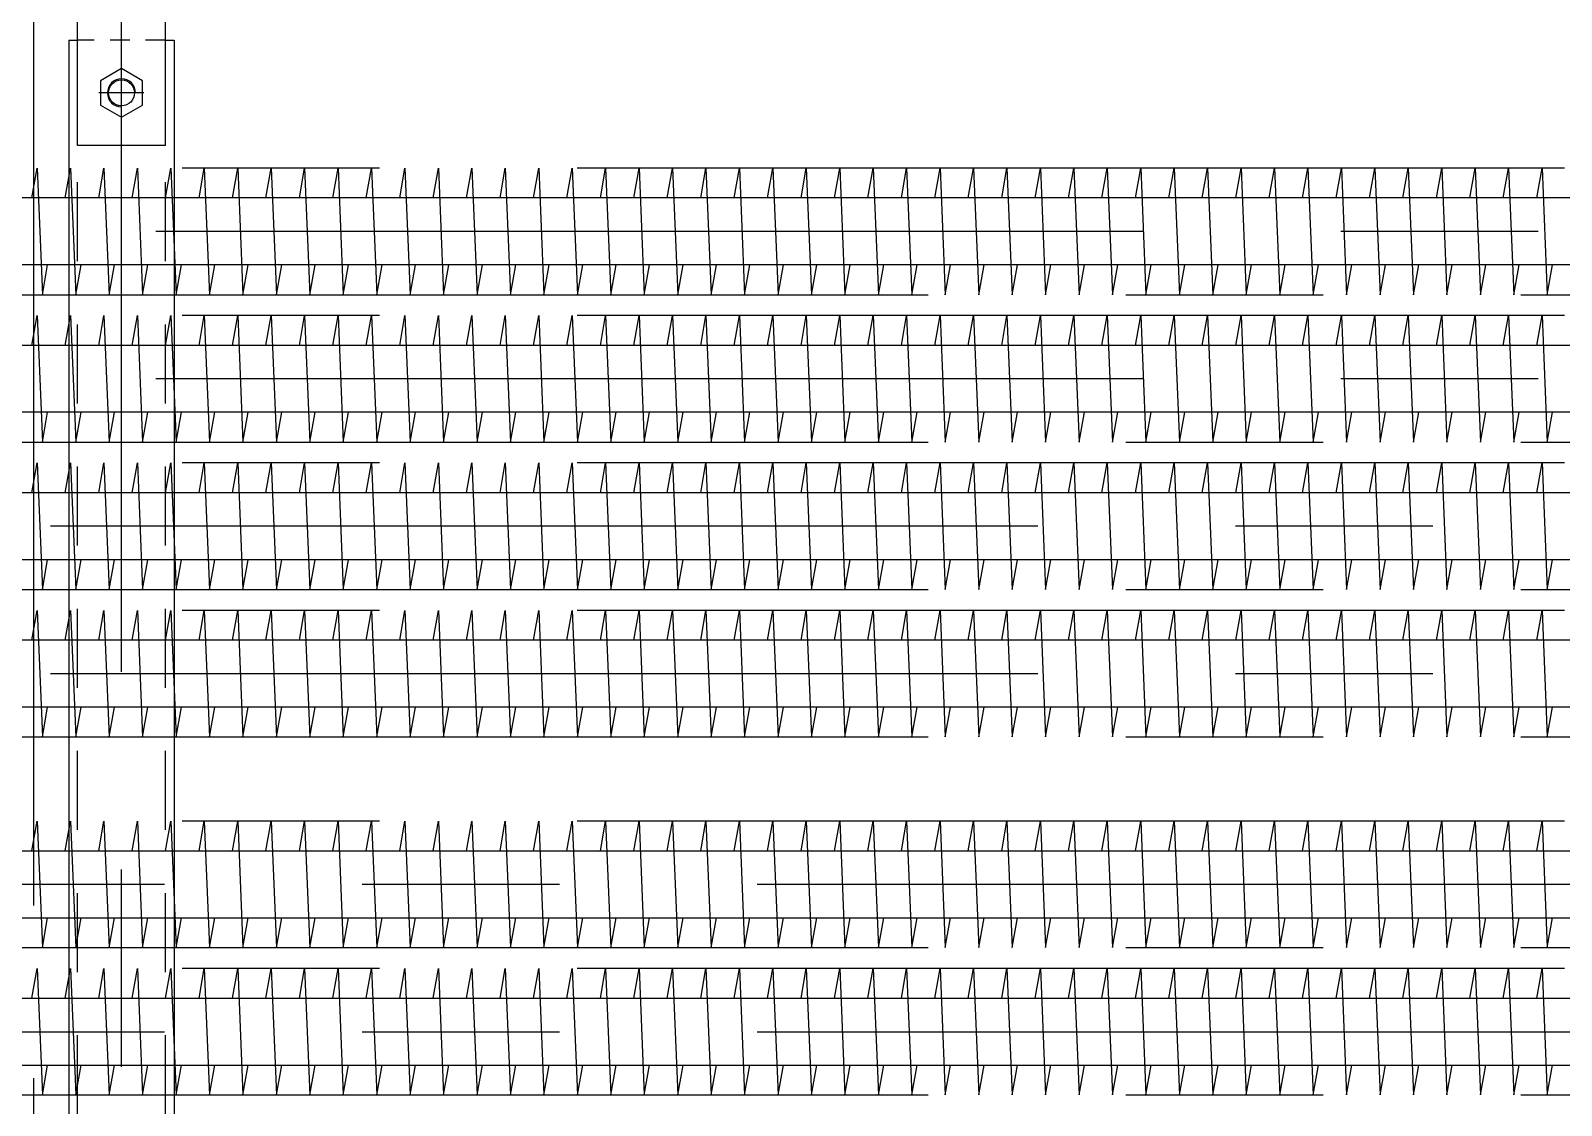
# Model space of a CAD drawing. Extents: x -4179 to 25200, y 0 to 17850.
# Drawn here: x 7975 to 8847, y 13877 to 14489 of the extents above; entities that cross this region are included whole.
import ezdxf

# ---------------------------------------------------------------- set-up
doc = ezdxf.new("R2010")
doc.units = 0
doc.header["$LTSCALE"] = 450
doc.header["$MEASUREMENT"] = 0
for name, pattern in [('CENTER', [2, 1.25, -0.25, 0.25, -0.25]), ('CENTSHORT', [0.22, 0.12, -0.05, 0, -0.05]), ('HIDSHORT', [0.18, 0.1, -0.08]), ('PHANTOM', [2.5, 1.25, -0.25, 0.25, -0.25, 0.25, -0.25])]:
    doc.linetypes.add(name, pattern=pattern)
for name, color, linetype in [('CEN', 1, 'CENTER'), ('HID1', 8, 'PHANTOM'), ('TEXT', 4, 'Continuous'), ('Y', 2, 'HIDSHORT')]:
    doc.layers.add(name, color=color, linetype=linetype)

# ---------------------------------------------------------------- blocks, each defined once
blk = doc.blocks.new('NUT-M16-F')
at = {"color": 1, "linetype": 'CENTSHORT'}
for p, q in [((0, 12.68), (0, -13)), ((14.23, 0), (-14.31, 0))]:
    blk.add_line(p, q, dxfattribs=at)
at = {"color": 0, "linetype": 'ByBlock'}
blk.add_lwpolyline([(-6.93, 12), (-13.86, 0), (-6.93, -12), (6.93, -12), (13.86, 0), (6.93, 12)], close=True, dxfattribs=at)
blk.add_circle((0, 0), 7.4, dxfattribs=at)
blk.add_arc((0, 0), 8, 90, 0, dxfattribs=at)
blk = doc.blocks.new('A-HANG_CLAMP-F')
at = {"color": 0, "linetype": 'ByBlock'}
for p, q in [((25, 30), (-25, 30)), ((-25, -130), (-25, 30)), ((25, -130), (25, 30)), ((25, -130), (-25, -130))]:
    blk.add_line(p, q, dxfattribs=at)
at = {"color": 0, "linetype": 'ByBlock', "rotation": 270}
for p in [(0, 0), (0, -100)]:
    blk.add_blockref('NUT-M16-F', p, dxfattribs=at)

msp = doc.modelspace()

# ---------------------------------------------------------------- linework, layer by layer
at = {"color": 1, "linetype": 'HIDSHORT', "ltscale": 0.25}
msp.add_line((8051.83, 14483.86), (8001.83, 14483.86), dxfattribs=at)
for points in [[(2148.83, 13649.96, -0.41395), (2107.88, 13690.91, -0.41395), (2148.83, 13731.86), (11308.83, 13731.86, 0.414), (11387.88, 13810.9), (11387.88, 14314.92, 0.414), (11308.83, 14393.96), (2148.83, 14393.96)], [(2148.82, 13611.86, -0.414026), (2069.78, 13690.91, -0.414026), (2148.82, 13769.96), (11308.82, 13769.96, 0.414), (11349.78, 13810.92), (11349.78, 14314.9, 0.414), (11308.82, 14355.86), (2148.83, 14355.86)], [(2148.83, 13565.96, -0.414), (2107.88, 13606.92), (2107.88, 13774.9, -0.414), (2148.83, 13815.86), (11308.83, 13815.86, 0.414), (11387.88, 13894.9), (11387.88, 14230.92, 0.414), (11308.83, 14309.96), (2148.83, 14309.96)], [(2148.82, 13527.86, -0.414), (2069.78, 13606.9), (2069.78, 13774.92, -0.414), (2148.82, 13853.96), (11308.82, 13853.96, 0.414), (11349.78, 13894.92), (11349.78, 14230.9, 0.414), (11308.82, 14271.86), (2148.83, 14271.86)], [(2088.83, 13481.96, -0.414), (2047.88, 13522.92), (2047.88, 13858.9, -0.414), (2088.83, 13899.86), (11248.83, 13899.86, 0.414), (11327.88, 13978.9), (11327.88, 14146.92, 0.414), (11248.83, 14225.96), (2088.83, 14225.96)], [(2088.82, 13443.86, -0.414), (2009.78, 13522.9), (2009.78, 13858.92, -0.414), (2088.82, 13937.96), (11248.82, 13937.96, 0.414), (11289.78, 13978.92), (11289.78, 14146.9, 0.414), (11248.82, 14187.86), (2088.83, 14187.86)], [(2088.83, 13397.96, -0.414), (2047.88, 13438.92), (2047.88, 13942.9, -0.414), (2088.83, 13983.86), (11248.83, 13983.86, 0.414026), (11327.88, 14062.91, 0.414026), (11248.83, 14141.96), (2088.83, 14141.96)], [(2088.82, 13359.86, -0.414), (2009.78, 13438.9), (2009.78, 13942.92, -0.414), (2088.82, 14021.96), (11248.82, 14021.96, 0.41395), (11289.78, 14062.91, 0.41395), (11248.82, 14103.86), (2088.83, 14103.86)]]:
    msp.add_lwpolyline(points, format="xyb")
at = {"layer": 'CEN'}
for p, q in [((7976.83, 13090.86), (7976.83, 16604.7)), ((7976.83, 13104.86), (7976.83, 16537.29)), ((8026.83, 13223.91), (8026.83, 16516.25))]:
    msp.add_line(p, q, dxfattribs=at)
for points in [[(7975.73, 14393.96), (7978.73, 14410.96), (7981.73, 14338.86), (7984.73, 14355.86)], [(7994.78, 14393.96), (7997.78, 14410.96), (8000.78, 14338.86), (8003.78, 14355.86)], [(8013.83, 14393.96), (8016.83, 14410.96), (8019.83, 14338.86), (8022.83, 14355.86)], [(8032.88, 14393.96), (8035.88, 14410.96), (8038.88, 14338.86), (8041.88, 14355.86)], [(8051.93, 14393.96), (8054.93, 14410.96), (8057.93, 14338.86), (8060.93, 14355.86)], [(8070.98, 14393.96), (8073.98, 14410.96), (8076.98, 14338.86), (8079.98, 14355.86)], [(8090.03, 14393.96), (8093.03, 14410.96), (8096.03, 14338.86), (8099.03, 14355.86)], [(8109.08, 14393.96), (8112.08, 14410.96), (8115.08, 14338.86), (8118.08, 14355.86)], [(8128.13, 14393.96), (8131.13, 14410.96), (8134.13, 14338.86), (8137.13, 14355.86)], [(8147.18, 14393.96), (8150.18, 14410.96), (8153.18, 14338.86), (8156.18, 14355.86)], [(8166.23, 14393.96), (8169.23, 14410.96), (8172.23, 14338.86), (8175.23, 14355.86)], [(8185.28, 14393.96), (8188.28, 14410.96), (8191.28, 14338.86), (8194.28, 14355.86)], [(8204.33, 14393.96), (8207.33, 14410.96), (8210.33, 14338.86), (8213.33, 14355.86)], [(8223.38, 14393.96), (8226.38, 14410.96), (8229.38, 14338.86), (8232.38, 14355.86)], [(8242.43, 14393.96), (8245.43, 14410.96), (8248.43, 14338.86), (8251.43, 14355.86)], [(8261.48, 14393.96), (8264.48, 14410.96), (8267.48, 14338.86), (8270.48, 14355.86)], [(8280.53, 14393.96), (8283.53, 14410.96), (8286.53, 14338.86), (8289.53, 14355.86)], [(8299.58, 14393.96), (8302.58, 14410.96), (8305.58, 14338.86), (8308.58, 14355.86)], [(8318.63, 14393.96), (8321.63, 14410.96), (8324.63, 14338.86), (8327.63, 14355.86)], [(8337.68, 14393.96), (8340.68, 14410.96), (8343.68, 14338.86), (8346.68, 14355.86)], [(8356.73, 14393.96), (8359.73, 14410.96), (8362.73, 14338.86), (8365.73, 14355.86)], [(8375.78, 14393.96), (8378.78, 14410.96), (8381.78, 14338.86), (8384.78, 14355.86)], [(8394.83, 14393.96), (8397.83, 14410.96), (8400.83, 14338.86), (8403.83, 14355.86)], [(8413.88, 14393.96), (8416.88, 14410.96), (8419.88, 14338.86), (8422.88, 14355.86)], [(8432.93, 14393.96), (8435.93, 14410.96), (8438.93, 14338.86), (8441.93, 14355.86)], [(8451.98, 14393.96), (8454.98, 14410.96), (8457.98, 14338.86), (8460.98, 14355.86)], [(8471.03, 14393.96), (8474.03, 14410.96), (8477.03, 14338.86), (8480.03, 14355.86)], [(8490.08, 14393.96), (8493.08, 14410.96), (8496.08, 14338.86), (8499.08, 14355.86)], [(8509.13, 14393.96), (8512.13, 14410.96), (8515.13, 14338.86), (8518.13, 14355.86)], [(8528.18, 14393.96), (8531.18, 14410.96), (8534.18, 14338.86), (8537.18, 14355.86)], [(8547.23, 14393.96), (8550.23, 14410.96), (8553.23, 14338.86), (8556.23, 14355.86)], [(8566.28, 14393.96), (8569.28, 14410.96), (8572.28, 14338.86), (8575.28, 14355.86)], [(8585.33, 14393.96), (8588.33, 14410.96), (8591.33, 14338.86), (8594.33, 14355.86)], [(8604.38, 14393.96), (8607.38, 14410.96), (8610.38, 14338.86), (8613.38, 14355.86)], [(8623.43, 14393.96), (8626.43, 14410.96), (8629.43, 14338.86), (8632.43, 14355.86)], [(8642.48, 14393.96), (8645.48, 14410.96), (8648.48, 14338.86), (8651.48, 14355.86)], [(8661.53, 14393.96), (8664.53, 14410.96), (8667.53, 14338.86), (8670.53, 14355.86)], [(8680.58, 14393.96), (8683.58, 14410.96), (8686.58, 14338.86), (8689.58, 14355.86)], [(8699.63, 14393.96), (8702.63, 14410.96), (8705.63, 14338.86), (8708.63, 14355.86)], [(8718.68, 14393.96), (8721.68, 14410.96), (8724.68, 14338.86), (8727.68, 14355.86)], [(8737.73, 14393.96), (8740.73, 14410.96), (8743.73, 14338.86), (8746.73, 14355.86)], [(8756.78, 14393.96), (8759.78, 14410.96), (8762.78, 14338.86), (8765.78, 14355.86)], [(8775.83, 14393.96), (8778.83, 14410.96), (8781.83, 14338.86), (8784.83, 14355.86)], [(8794.88, 14393.96), (8797.88, 14410.96), (8800.88, 14338.86), (8803.88, 14355.86)], [(8813.93, 14393.96), (8816.93, 14410.96), (8819.93, 14338.86), (8822.93, 14355.86)], [(8832.98, 14393.96), (8835.98, 14410.96), (8838.98, 14338.86), (8841.98, 14355.86)], [(7975.73, 14309.96), (7978.73, 14326.96), (7981.73, 14254.86), (7984.73, 14271.86)], [(7994.78, 14309.96), (7997.78, 14326.96), (8000.78, 14254.86), (8003.78, 14271.86)], [(8013.83, 14309.96), (8016.83, 14326.96), (8019.83, 14254.86), (8022.83, 14271.86)], [(8032.88, 14309.96), (8035.88, 14326.96), (8038.88, 14254.86), (8041.88, 14271.86)], [(8051.93, 14309.96), (8054.93, 14326.96), (8057.93, 14254.86), (8060.93, 14271.86)], [(8070.98, 14309.96), (8073.98, 14326.96), (8076.98, 14254.86), (8079.98, 14271.86)], [(8090.03, 14309.96), (8093.03, 14326.96), (8096.03, 14254.86), (8099.03, 14271.86)], [(8109.08, 14309.96), (8112.08, 14326.96), (8115.08, 14254.86), (8118.08, 14271.86)], [(8128.13, 14309.96), (8131.13, 14326.96), (8134.13, 14254.86), (8137.13, 14271.86)], [(8147.18, 14309.96), (8150.18, 14326.96), (8153.18, 14254.86), (8156.18, 14271.86)], [(8166.23, 14309.96), (8169.23, 14326.96), (8172.23, 14254.86), (8175.23, 14271.86)], [(8185.28, 14309.96), (8188.28, 14326.96), (8191.28, 14254.86), (8194.28, 14271.86)], [(8204.33, 14309.96), (8207.33, 14326.96), (8210.33, 14254.86), (8213.33, 14271.86)], [(8223.38, 14309.96), (8226.38, 14326.96), (8229.38, 14254.86), (8232.38, 14271.86)], [(8242.43, 14309.96), (8245.43, 14326.96), (8248.43, 14254.86), (8251.43, 14271.86)], [(8261.48, 14309.96), (8264.48, 14326.96), (8267.48, 14254.86), (8270.48, 14271.86)], [(8280.53, 14309.96), (8283.53, 14326.96), (8286.53, 14254.86), (8289.53, 14271.86)], [(8299.58, 14309.96), (8302.58, 14326.96), (8305.58, 14254.86), (8308.58, 14271.86)], [(8318.63, 14309.96), (8321.63, 14326.96), (8324.63, 14254.86), (8327.63, 14271.86)], [(8337.68, 14309.96), (8340.68, 14326.96), (8343.68, 14254.86), (8346.68, 14271.86)], [(8356.73, 14309.96), (8359.73, 14326.96), (8362.73, 14254.86), (8365.73, 14271.86)], [(8375.78, 14309.96), (8378.78, 14326.96), (8381.78, 14254.86), (8384.78, 14271.86)], [(8394.83, 14309.96), (8397.83, 14326.96), (8400.83, 14254.86), (8403.83, 14271.86)], [(8413.88, 14309.96), (8416.88, 14326.96), (8419.88, 14254.86), (8422.88, 14271.86)], [(8432.93, 14309.96), (8435.93, 14326.96), (8438.93, 14254.86), (8441.93, 14271.86)], [(8451.98, 14309.96), (8454.98, 14326.96), (8457.98, 14254.86), (8460.98, 14271.86)], [(8471.03, 14309.96), (8474.03, 14326.96), (8477.03, 14254.86), (8480.03, 14271.86)], [(8490.08, 14309.96), (8493.08, 14326.96), (8496.08, 14254.86), (8499.08, 14271.86)], [(8509.13, 14309.96), (8512.13, 14326.96), (8515.13, 14254.86), (8518.13, 14271.86)], [(8528.18, 14309.96), (8531.18, 14326.96), (8534.18, 14254.86), (8537.18, 14271.86)], [(8547.23, 14309.96), (8550.23, 14326.96), (8553.23, 14254.86), (8556.23, 14271.86)], [(8566.28, 14309.96), (8569.28, 14326.96), (8572.28, 14254.86), (8575.28, 14271.86)], [(8585.33, 14309.96), (8588.33, 14326.96), (8591.33, 14254.86), (8594.33, 14271.86)], [(8604.38, 14309.96), (8607.38, 14326.96), (8610.38, 14254.86), (8613.38, 14271.86)], [(8623.43, 14309.96), (8626.43, 14326.96), (8629.43, 14254.86), (8632.43, 14271.86)], [(8642.48, 14309.96), (8645.48, 14326.96), (8648.48, 14254.86), (8651.48, 14271.86)], [(8661.53, 14309.96), (8664.53, 14326.96), (8667.53, 14254.86), (8670.53, 14271.86)], [(8680.58, 14309.96), (8683.58, 14326.96), (8686.58, 14254.86), (8689.58, 14271.86)], [(8699.63, 14309.96), (8702.63, 14326.96), (8705.63, 14254.86), (8708.63, 14271.86)], [(8718.68, 14309.96), (8721.68, 14326.96), (8724.68, 14254.86), (8727.68, 14271.86)], [(8737.73, 14309.96), (8740.73, 14326.96), (8743.73, 14254.86), (8746.73, 14271.86)], [(8756.78, 14309.96), (8759.78, 14326.96), (8762.78, 14254.86), (8765.78, 14271.86)], [(8775.83, 14309.96), (8778.83, 14326.96), (8781.83, 14254.86), (8784.83, 14271.86)], [(8794.88, 14309.96), (8797.88, 14326.96), (8800.88, 14254.86), (8803.88, 14271.86)], [(8813.93, 14309.96), (8816.93, 14326.96), (8819.93, 14254.86), (8822.93, 14271.86)], [(8832.98, 14309.96), (8835.98, 14326.96), (8838.98, 14254.86), (8841.98, 14271.86)], [(7975.73, 14225.96), (7978.73, 14242.96), (7981.73, 14170.86), (7984.73, 14187.86)], [(7994.78, 14225.96), (7997.78, 14242.96), (8000.78, 14170.86), (8003.78, 14187.86)], [(8013.83, 14225.96), (8016.83, 14242.96), (8019.83, 14170.86), (8022.83, 14187.86)], [(8032.88, 14225.96), (8035.88, 14242.96), (8038.88, 14170.86), (8041.88, 14187.86)], [(8051.93, 14225.96), (8054.93, 14242.96), (8057.93, 14170.86), (8060.93, 14187.86)], [(8070.98, 14225.96), (8073.98, 14242.96), (8076.98, 14170.86), (8079.98, 14187.86)], [(8090.03, 14225.96), (8093.03, 14242.96), (8096.03, 14170.86), (8099.03, 14187.86)], [(8109.08, 14225.96), (8112.08, 14242.96), (8115.08, 14170.86), (8118.08, 14187.86)], [(8128.13, 14225.96), (8131.13, 14242.96), (8134.13, 14170.86), (8137.13, 14187.86)], [(8147.18, 14225.96), (8150.18, 14242.96), (8153.18, 14170.86), (8156.18, 14187.86)], [(8166.23, 14225.96), (8169.23, 14242.96), (8172.23, 14170.86), (8175.23, 14187.86)], [(8185.28, 14225.96), (8188.28, 14242.96), (8191.28, 14170.86), (8194.28, 14187.86)], [(8204.33, 14225.96), (8207.33, 14242.96), (8210.33, 14170.86), (8213.33, 14187.86)], [(8223.38, 14225.96), (8226.38, 14242.96), (8229.38, 14170.86), (8232.38, 14187.86)], [(8242.43, 14225.96), (8245.43, 14242.96), (8248.43, 14170.86), (8251.43, 14187.86)], [(8261.48, 14225.96), (8264.48, 14242.96), (8267.48, 14170.86), (8270.48, 14187.86)], [(8280.53, 14225.96), (8283.53, 14242.96), (8286.53, 14170.86), (8289.53, 14187.86)], [(8299.58, 14225.96), (8302.58, 14242.96), (8305.58, 14170.86), (8308.58, 14187.86)], [(8318.63, 14225.96), (8321.63, 14242.96), (8324.63, 14170.86), (8327.63, 14187.86)], [(8337.68, 14225.96), (8340.68, 14242.96), (8343.68, 14170.86), (8346.68, 14187.86)], [(8356.73, 14225.96), (8359.73, 14242.96), (8362.73, 14170.86), (8365.73, 14187.86)], [(8375.78, 14225.96), (8378.78, 14242.96), (8381.78, 14170.86), (8384.78, 14187.86)], [(8394.83, 14225.96), (8397.83, 14242.96), (8400.83, 14170.86), (8403.83, 14187.86)], [(8413.88, 14225.96), (8416.88, 14242.96), (8419.88, 14170.86), (8422.88, 14187.86)], [(8432.93, 14225.96), (8435.93, 14242.96), (8438.93, 14170.86), (8441.93, 14187.86)], [(8451.98, 14225.96), (8454.98, 14242.96), (8457.98, 14170.86), (8460.98, 14187.86)], [(8471.03, 14225.96), (8474.03, 14242.96), (8477.03, 14170.86), (8480.03, 14187.86)], [(8490.08, 14225.96), (8493.08, 14242.96), (8496.08, 14170.86), (8499.08, 14187.86)], [(8509.13, 14225.96), (8512.13, 14242.96), (8515.13, 14170.86), (8518.13, 14187.86)], [(8528.18, 14225.96), (8531.18, 14242.96), (8534.18, 14170.86), (8537.18, 14187.86)], [(8547.23, 14225.96), (8550.23, 14242.96), (8553.23, 14170.86), (8556.23, 14187.86)], [(8566.28, 14225.96), (8569.28, 14242.96), (8572.28, 14170.86), (8575.28, 14187.86)], [(8585.33, 14225.96), (8588.33, 14242.96), (8591.33, 14170.86), (8594.33, 14187.86)], [(8604.38, 14225.96), (8607.38, 14242.96), (8610.38, 14170.86), (8613.38, 14187.86)], [(8623.43, 14225.96), (8626.43, 14242.96), (8629.43, 14170.86), (8632.43, 14187.86)], [(8642.48, 14225.96), (8645.48, 14242.96), (8648.48, 14170.86), (8651.48, 14187.86)], [(8661.53, 14225.96), (8664.53, 14242.96), (8667.53, 14170.86), (8670.53, 14187.86)], [(8680.58, 14225.96), (8683.58, 14242.96), (8686.58, 14170.86), (8689.58, 14187.86)], [(8699.63, 14225.96), (8702.63, 14242.96), (8705.63, 14170.86), (8708.63, 14187.86)], [(8718.68, 14225.96), (8721.68, 14242.96), (8724.68, 14170.86), (8727.68, 14187.86)], [(8737.73, 14225.96), (8740.73, 14242.96), (8743.73, 14170.86), (8746.73, 14187.86)], [(8756.78, 14225.96), (8759.78, 14242.96), (8762.78, 14170.86), (8765.78, 14187.86)], [(8775.83, 14225.96), (8778.83, 14242.96), (8781.83, 14170.86), (8784.83, 14187.86)], [(8794.88, 14225.96), (8797.88, 14242.96), (8800.88, 14170.86), (8803.88, 14187.86)], [(8813.93, 14225.96), (8816.93, 14242.96), (8819.93, 14170.86), (8822.93, 14187.86)], [(8832.98, 14225.96), (8835.98, 14242.96), (8838.98, 14170.86), (8841.98, 14187.86)], [(7975.73, 14141.96), (7978.73, 14158.96), (7981.73, 14086.86), (7984.73, 14103.86)], [(7994.78, 14141.96), (7997.78, 14158.96), (8000.78, 14086.86), (8003.78, 14103.86)], [(8013.83, 14141.96), (8016.83, 14158.96), (8019.83, 14086.86), (8022.83, 14103.86)], [(8032.88, 14141.96), (8035.88, 14158.96), (8038.88, 14086.86), (8041.88, 14103.86)], [(8051.93, 14141.96), (8054.93, 14158.96), (8057.93, 14086.86), (8060.93, 14103.86)], [(8070.98, 14141.96), (8073.98, 14158.96), (8076.98, 14086.86), (8079.98, 14103.86)], [(8090.03, 14141.96), (8093.03, 14158.96), (8096.03, 14086.86), (8099.03, 14103.86)], [(8109.08, 14141.96), (8112.08, 14158.96), (8115.08, 14086.86), (8118.08, 14103.86)], [(8128.13, 14141.96), (8131.13, 14158.96), (8134.13, 14086.86), (8137.13, 14103.86)], [(8147.18, 14141.96), (8150.18, 14158.96), (8153.18, 14086.86), (8156.18, 14103.86)], [(8166.23, 14141.96), (8169.23, 14158.96), (8172.23, 14086.86), (8175.23, 14103.86)], [(8185.28, 14141.96), (8188.28, 14158.96), (8191.28, 14086.86), (8194.28, 14103.86)], [(8204.33, 14141.96), (8207.33, 14158.96), (8210.33, 14086.86), (8213.33, 14103.86)], [(8223.38, 14141.96), (8226.38, 14158.96), (8229.38, 14086.86), (8232.38, 14103.86)], [(8242.43, 14141.96), (8245.43, 14158.96), (8248.43, 14086.86), (8251.43, 14103.86)], [(8261.48, 14141.96), (8264.48, 14158.96), (8267.48, 14086.86), (8270.48, 14103.86)], [(8280.53, 14141.96), (8283.53, 14158.96), (8286.53, 14086.86), (8289.53, 14103.86)], [(8299.58, 14141.96), (8302.58, 14158.96), (8305.58, 14086.86), (8308.58, 14103.86)], [(8318.63, 14141.96), (8321.63, 14158.96), (8324.63, 14086.86), (8327.63, 14103.86)], [(8337.68, 14141.96), (8340.68, 14158.96), (8343.68, 14086.86), (8346.68, 14103.86)], [(8356.73, 14141.96), (8359.73, 14158.96), (8362.73, 14086.86), (8365.73, 14103.86)], [(8375.78, 14141.96), (8378.78, 14158.96), (8381.78, 14086.86), (8384.78, 14103.86)], [(8394.83, 14141.96), (8397.83, 14158.96), (8400.83, 14086.86), (8403.83, 14103.86)], [(8413.88, 14141.96), (8416.88, 14158.96), (8419.88, 14086.86), (8422.88, 14103.86)], [(8432.93, 14141.96), (8435.93, 14158.96), (8438.93, 14086.86), (8441.93, 14103.86)], [(8451.98, 14141.96), (8454.98, 14158.96), (8457.98, 14086.86), (8460.98, 14103.86)], [(8471.03, 14141.96), (8474.03, 14158.96), (8477.03, 14086.86), (8480.03, 14103.86)], [(8490.08, 14141.96), (8493.08, 14158.96), (8496.08, 14086.86), (8499.08, 14103.86)], [(8509.13, 14141.96), (8512.13, 14158.96), (8515.13, 14086.86), (8518.13, 14103.86)], [(8528.18, 14141.96), (8531.18, 14158.96), (8534.18, 14086.86), (8537.18, 14103.86)], [(8547.23, 14141.96), (8550.23, 14158.96), (8553.23, 14086.86), (8556.23, 14103.86)], [(8566.28, 14141.96), (8569.28, 14158.96), (8572.28, 14086.86), (8575.28, 14103.86)], [(8585.33, 14141.96), (8588.33, 14158.96), (8591.33, 14086.86), (8594.33, 14103.86)], [(8604.38, 14141.96), (8607.38, 14158.96), (8610.38, 14086.86), (8613.38, 14103.86)], [(8623.43, 14141.96), (8626.43, 14158.96), (8629.43, 14086.86), (8632.43, 14103.86)], [(8642.48, 14141.96), (8645.48, 14158.96), (8648.48, 14086.86), (8651.48, 14103.86)], [(8661.53, 14141.96), (8664.53, 14158.96), (8667.53, 14086.86), (8670.53, 14103.86)], [(8680.58, 14141.96), (8683.58, 14158.96), (8686.58, 14086.86), (8689.58, 14103.86)], [(8699.63, 14141.96), (8702.63, 14158.96), (8705.63, 14086.86), (8708.63, 14103.86)], [(8718.68, 14141.96), (8721.68, 14158.96), (8724.68, 14086.86), (8727.68, 14103.86)], [(8737.73, 14141.96), (8740.73, 14158.96), (8743.73, 14086.86), (8746.73, 14103.86)], [(8756.78, 14141.96), (8759.78, 14158.96), (8762.78, 14086.86), (8765.78, 14103.86)], [(8775.83, 14141.96), (8778.83, 14158.96), (8781.83, 14086.86), (8784.83, 14103.86)], [(8794.88, 14141.96), (8797.88, 14158.96), (8800.88, 14086.86), (8803.88, 14103.86)], [(8813.93, 14141.96), (8816.93, 14158.96), (8819.93, 14086.86), (8822.93, 14103.86)], [(8832.98, 14141.96), (8835.98, 14158.96), (8838.98, 14086.86), (8841.98, 14103.86)], [(7975.73, 14021.96), (7978.73, 14038.96), (7981.73, 13966.86), (7984.73, 13983.86)], [(7994.78, 14021.96), (7997.78, 14038.96), (8000.78, 13966.86), (8003.78, 13983.86)], [(8013.83, 14021.96), (8016.83, 14038.96), (8019.83, 13966.86), (8022.83, 13983.86)], [(8032.88, 14021.96), (8035.88, 14038.96), (8038.88, 13966.86), (8041.88, 13983.86)], [(8051.93, 14021.96), (8054.93, 14038.96), (8057.93, 13966.86), (8060.93, 13983.86)], [(8070.98, 14021.96), (8073.98, 14038.96), (8076.98, 13966.86), (8079.98, 13983.86)], [(8090.03, 14021.96), (8093.03, 14038.96), (8096.03, 13966.86), (8099.03, 13983.86)], [(8109.08, 14021.96), (8112.08, 14038.96), (8115.08, 13966.86), (8118.08, 13983.86)], [(8128.13, 14021.96), (8131.13, 14038.96), (8134.13, 13966.86), (8137.13, 13983.86)], [(8147.18, 14021.96), (8150.18, 14038.96), (8153.18, 13966.86), (8156.18, 13983.86)], [(8166.23, 14021.96), (8169.23, 14038.96), (8172.23, 13966.86), (8175.23, 13983.86)], [(8185.28, 14021.96), (8188.28, 14038.96), (8191.28, 13966.86), (8194.28, 13983.86)], [(8204.33, 14021.96), (8207.33, 14038.96), (8210.33, 13966.86), (8213.33, 13983.86)], [(8223.38, 14021.96), (8226.38, 14038.96), (8229.38, 13966.86), (8232.38, 13983.86)], [(8242.43, 14021.96), (8245.43, 14038.96), (8248.43, 13966.86), (8251.43, 13983.86)], [(8261.48, 14021.96), (8264.48, 14038.96), (8267.48, 13966.86), (8270.48, 13983.86)], [(8280.53, 14021.96), (8283.53, 14038.96), (8286.53, 13966.86), (8289.53, 13983.86)], [(8299.58, 14021.96), (8302.58, 14038.96), (8305.58, 13966.86), (8308.58, 13983.86)], [(8318.63, 14021.96), (8321.63, 14038.96), (8324.63, 13966.86), (8327.63, 13983.86)], [(8337.68, 14021.96), (8340.68, 14038.96), (8343.68, 13966.86), (8346.68, 13983.86)], [(8356.73, 14021.96), (8359.73, 14038.96), (8362.73, 13966.86), (8365.73, 13983.86)], [(8375.78, 14021.96), (8378.78, 14038.96), (8381.78, 13966.86), (8384.78, 13983.86)], [(8394.83, 14021.96), (8397.83, 14038.96), (8400.83, 13966.86), (8403.83, 13983.86)], [(8413.88, 14021.96), (8416.88, 14038.96), (8419.88, 13966.86), (8422.88, 13983.86)], [(8432.93, 14021.96), (8435.93, 14038.96), (8438.93, 13966.86), (8441.93, 13983.86)], [(8451.98, 14021.96), (8454.98, 14038.96), (8457.98, 13966.86), (8460.98, 13983.86)], [(8471.03, 14021.96), (8474.03, 14038.96), (8477.03, 13966.86), (8480.03, 13983.86)], [(8490.08, 14021.96), (8493.08, 14038.96), (8496.08, 13966.86), (8499.08, 13983.86)], [(8509.13, 14021.96), (8512.13, 14038.96), (8515.13, 13966.86), (8518.13, 13983.86)], [(8528.18, 14021.96), (8531.18, 14038.96), (8534.18, 13966.86), (8537.18, 13983.86)], [(8547.23, 14021.96), (8550.23, 14038.96), (8553.23, 13966.86), (8556.23, 13983.86)], [(8566.28, 14021.96), (8569.28, 14038.96), (8572.28, 13966.86), (8575.28, 13983.86)], [(8585.33, 14021.96), (8588.33, 14038.96), (8591.33, 13966.86), (8594.33, 13983.86)], [(8604.38, 14021.96), (8607.38, 14038.96), (8610.38, 13966.86), (8613.38, 13983.86)], [(8623.43, 14021.96), (8626.43, 14038.96), (8629.43, 13966.86), (8632.43, 13983.86)], [(8642.48, 14021.96), (8645.48, 14038.96), (8648.48, 13966.86), (8651.48, 13983.86)], [(8661.53, 14021.96), (8664.53, 14038.96), (8667.53, 13966.86), (8670.53, 13983.86)], [(8680.58, 14021.96), (8683.58, 14038.96), (8686.58, 13966.86), (8689.58, 13983.86)], [(8699.63, 14021.96), (8702.63, 14038.96), (8705.63, 13966.86), (8708.63, 13983.86)], [(8718.68, 14021.96), (8721.68, 14038.96), (8724.68, 13966.86), (8727.68, 13983.86)], [(8737.73, 14021.96), (8740.73, 14038.96), (8743.73, 13966.86), (8746.73, 13983.86)], [(8756.78, 14021.96), (8759.78, 14038.96), (8762.78, 13966.86), (8765.78, 13983.86)], [(8775.83, 14021.96), (8778.83, 14038.96), (8781.83, 13966.86), (8784.83, 13983.86)], [(8794.88, 14021.96), (8797.88, 14038.96), (8800.88, 13966.86), (8803.88, 13983.86)], [(8813.93, 14021.96), (8816.93, 14038.96), (8819.93, 13966.86), (8822.93, 13983.86)], [(8832.98, 14021.96), (8835.98, 14038.96), (8838.98, 13966.86), (8841.98, 13983.86)], [(7975.73, 13937.96), (7978.73, 13954.96), (7981.73, 13882.86), (7984.73, 13899.86)], [(7994.78, 13937.96), (7997.78, 13954.96), (8000.78, 13882.86), (8003.78, 13899.86)], [(8013.83, 13937.96), (8016.83, 13954.96), (8019.83, 13882.86), (8022.83, 13899.86)], [(8032.88, 13937.96), (8035.88, 13954.96), (8038.88, 13882.86), (8041.88, 13899.86)], [(8051.93, 13937.96), (8054.93, 13954.96), (8057.93, 13882.86), (8060.93, 13899.86)], [(8070.98, 13937.96), (8073.98, 13954.96), (8076.98, 13882.86), (8079.98, 13899.86)], [(8090.03, 13937.96), (8093.03, 13954.96), (8096.03, 13882.86), (8099.03, 13899.86)], [(8109.08, 13937.96), (8112.08, 13954.96), (8115.08, 13882.86), (8118.08, 13899.86)], [(8128.13, 13937.96), (8131.13, 13954.96), (8134.13, 13882.86), (8137.13, 13899.86)], [(8147.18, 13937.96), (8150.18, 13954.96), (8153.18, 13882.86), (8156.18, 13899.86)], [(8166.23, 13937.96), (8169.23, 13954.96), (8172.23, 13882.86), (8175.23, 13899.86)], [(8185.28, 13937.96), (8188.28, 13954.96), (8191.28, 13882.86), (8194.28, 13899.86)], [(8204.33, 13937.96), (8207.33, 13954.96), (8210.33, 13882.86), (8213.33, 13899.86)], [(8223.38, 13937.96), (8226.38, 13954.96), (8229.38, 13882.86), (8232.38, 13899.86)], [(8242.43, 13937.96), (8245.43, 13954.96), (8248.43, 13882.86), (8251.43, 13899.86)], [(8261.48, 13937.96), (8264.48, 13954.96), (8267.48, 13882.86), (8270.48, 13899.86)], [(8280.53, 13937.96), (8283.53, 13954.96), (8286.53, 13882.86), (8289.53, 13899.86)], [(8299.58, 13937.96), (8302.58, 13954.96), (8305.58, 13882.86), (8308.58, 13899.86)], [(8318.63, 13937.96), (8321.63, 13954.96), (8324.63, 13882.86), (8327.63, 13899.86)], [(8337.68, 13937.96), (8340.68, 13954.96), (8343.68, 13882.86), (8346.68, 13899.86)], [(8356.73, 13937.96), (8359.73, 13954.96), (8362.73, 13882.86), (8365.73, 13899.86)], [(8375.78, 13937.96), (8378.78, 13954.96), (8381.78, 13882.86), (8384.78, 13899.86)], [(8394.83, 13937.96), (8397.83, 13954.96), (8400.83, 13882.86), (8403.83, 13899.86)], [(8413.88, 13937.96), (8416.88, 13954.96), (8419.88, 13882.86), (8422.88, 13899.86)], [(8432.93, 13937.96), (8435.93, 13954.96), (8438.93, 13882.86), (8441.93, 13899.86)], [(8451.98, 13937.96), (8454.98, 13954.96), (8457.98, 13882.86), (8460.98, 13899.86)], [(8471.03, 13937.96), (8474.03, 13954.96), (8477.03, 13882.86), (8480.03, 13899.86)], [(8490.08, 13937.96), (8493.08, 13954.96), (8496.08, 13882.86), (8499.08, 13899.86)], [(8509.13, 13937.96), (8512.13, 13954.96), (8515.13, 13882.86), (8518.13, 13899.86)], [(8528.18, 13937.96), (8531.18, 13954.96), (8534.18, 13882.86), (8537.18, 13899.86)], [(8547.23, 13937.96), (8550.23, 13954.96), (8553.23, 13882.86), (8556.23, 13899.86)], [(8566.28, 13937.96), (8569.28, 13954.96), (8572.28, 13882.86), (8575.28, 13899.86)], [(8585.33, 13937.96), (8588.33, 13954.96), (8591.33, 13882.86), (8594.33, 13899.86)], [(8604.38, 13937.96), (8607.38, 13954.96), (8610.38, 13882.86), (8613.38, 13899.86)], [(8623.43, 13937.96), (8626.43, 13954.96), (8629.43, 13882.86), (8632.43, 13899.86)], [(8642.48, 13937.96), (8645.48, 13954.96), (8648.48, 13882.86), (8651.48, 13899.86)], [(8661.53, 13937.96), (8664.53, 13954.96), (8667.53, 13882.86), (8670.53, 13899.86)], [(8680.58, 13937.96), (8683.58, 13954.96), (8686.58, 13882.86), (8689.58, 13899.86)], [(8699.63, 13937.96), (8702.63, 13954.96), (8705.63, 13882.86), (8708.63, 13899.86)], [(8718.68, 13937.96), (8721.68, 13954.96), (8724.68, 13882.86), (8727.68, 13899.86)], [(8737.73, 13937.96), (8740.73, 13954.96), (8743.73, 13882.86), (8746.73, 13899.86)], [(8756.78, 13937.96), (8759.78, 13954.96), (8762.78, 13882.86), (8765.78, 13899.86)], [(8775.83, 13937.96), (8778.83, 13954.96), (8781.83, 13882.86), (8784.83, 13899.86)], [(8794.88, 13937.96), (8797.88, 13954.96), (8800.88, 13882.86), (8803.88, 13899.86)], [(8813.93, 13937.96), (8816.93, 13954.96), (8819.93, 13882.86), (8822.93, 13899.86)], [(8832.98, 13937.96), (8835.98, 13954.96), (8838.98, 13882.86), (8841.98, 13899.86)]]:
    msp.add_lwpolyline(points, dxfattribs=at)
for points in [[(2148.83, 13630.91, -0.414), (2088.83, 13690.91), (2088.83, 13690.91, -0.414), (2148.83, 13750.91), (11308.83, 13750.91, 0.414), (11368.83, 13810.91), (11368.83, 14314.91, 0.414), (11308.83, 14374.91), (2148.83, 14374.91)], [(2148.83, 13546.91, -0.414), (2088.83, 13606.91), (2088.83, 13774.91, -0.414), (2148.83, 13834.91), (11308.83, 13834.91, 0.414), (11368.83, 13894.91), (11368.83, 14230.91, 0.414), (11308.83, 14290.91), (2148.83, 14290.91)], [(2088.83, 13462.91, -0.414), (2028.83, 13522.91), (2028.83, 13858.91, -0.414), (2088.83, 13918.91), (11248.83, 13918.91, 0.414), (11308.83, 13978.91), (11308.83, 14146.91, 0.414), (11248.83, 14206.91), (2088.83, 14206.91)], [(2088.83, 13378.91, -0.414), (2028.83, 13438.91), (2028.83, 13942.91, -0.414), (2088.83, 14002.91), (11248.83, 14002.91, 0.414), (11308.83, 14062.91), (11308.83, 14062.91, 0.414), (11248.83, 14122.91), (2088.83, 14122.91)]]:
    msp.add_lwpolyline(points, format="xyb", dxfattribs=at)
at = {"layer": 'HID1'}
for points in [[(11098.83, 14410.96), (2298.83, 14410.96), (2298.83, 14338.86), (11098.83, 14338.86)], [(11098.83, 14326.96), (2298.83, 14326.96), (2298.83, 14254.86), (11098.83, 14254.86)], [(11098.83, 14242.96), (2298.83, 14242.96), (2298.83, 14170.86), (11098.83, 14170.86)], [(11098.83, 14158.96), (2298.83, 14158.96), (2298.83, 14086.86), (11098.83, 14086.86)], [(11098.83, 14038.96), (2298.83, 14038.96), (2298.83, 13966.86), (11098.83, 13966.86)], [(11098.83, 13954.96), (2298.83, 13954.96), (2298.83, 13882.86), (11098.83, 13882.86)]]:
    msp.add_lwpolyline(points, close=True, dxfattribs=at)
at = {"layer": 'TEXT'}
for p, q in [((7996.83, 14483.86), (7996.83, 13223.91)), ((7996.83, 14483.86), (8001.83, 14483.86)), ((8051.83, 14483.86), (8056.83, 14483.86)), ((8056.83, 14483.86), (8056.83, 13223.91))]:
    msp.add_line(p, q, dxfattribs=at)
at = {"layer": 'Y'}
for p, q in [((8001.83, 13223.91), (8001.83, 14483.86)), ((8051.83, 13223.91), (8051.83, 14483.86))]:
    msp.add_line(p, q, dxfattribs=at)

# ---------------------------------------------------------------- block references
at = {"color": 0, "linetype": 'ByBlock'}
msp.add_blockref('A-HANG_CLAMP-F', (8026.83, 14553.86), dxfattribs=at)

doc.saveas('drawing.dxf')
